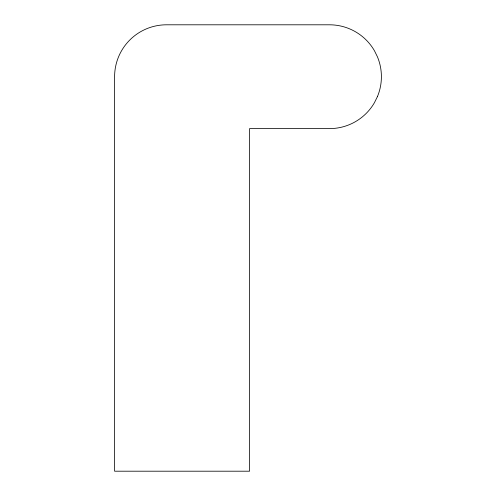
<?xml version="1.0" encoding="UTF-8"?>
<svg xmlns="http://www.w3.org/2000/svg" width="496" height="496" viewBox="0 0 496 496"><rect width="100%" height="100%" fill="white"/><g stroke="black" fill="none" stroke-linecap="round" stroke-linejoin="round"><path stroke-width="0.74" d="M377.45 96.571L374.449 102.66A51.906 51.906 0 0 1 329.493 128.613L249.556 128.613L249.556 471.2L114.601 471.2L114.601 76.706A51.906 51.906 0 0 1 166.507 24.8L329.493 24.8A51.906 51.906 0 0 1 374.449 50.753L377.45 56.842A51.906 51.906 0 0 1 377.45 96.571"/></g></svg>
